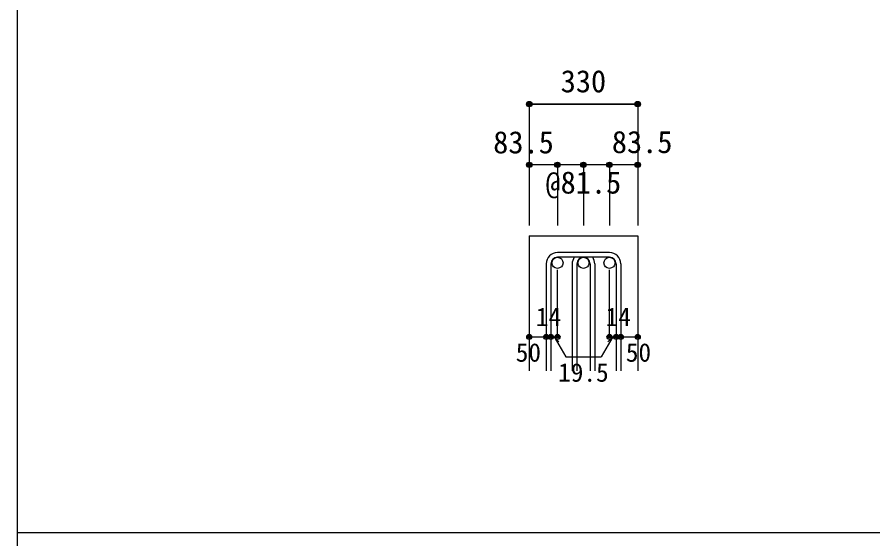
# Model space of a CAD drawing. Units: millimetres at full size, sheet at 1:30; some dimension numbers follow another scale. Extents: x -5973 to 5980, y -4195 to 4201.
# Drawn here: x -5973 to -3439, y -15 to 1531 of the extents above; entities that cross this region are included whole.
import ezdxf
from ezdxf.enums import TextEntityAlignment as Align

# ---------------------------------------------------------------- set-up
doc = ezdxf.new("R2010")
doc.units = ezdxf.units.MM
doc.header["$LTSCALE"] = 30
doc.header["$PDMODE"] = 32
doc.header["$PDSIZE"] = 15
for name, color, linetype in [('0-1_躯体線', 2, 'Continuous'), ('0-5_基礎梁筋', 7, 'Continuous'), ('0-6_スタラップ筋', 7, 'Continuous'), ('0-D_寸法', 4, 'Continuous'), ('F-0_枠', 6, 'Continuous')]:
    doc.layers.add(name, color=color, linetype=linetype)
doc.styles.add('ＭＳ ゴシック', font='')
doc.styles.get('ＭＳ ゴシック').set_extended_font_data('MS Gothic')

msp = doc.modelspace()

# ---------------------------------------------------------------- linework, layer by layer
at = {"layer": '0-1_躯体線'}
for p, q in [((-4456.3, 883.3), (-4456.3, 483.3)), ((-4456.3, 883.3), (-4135.3, 883.3)), ((-4135.3, 883.3), (-4135.3, 483.3))]:
    msp.add_line(p, q, dxfattribs=at)
at = {"layer": '0-5_基礎梁筋', "color": 3}
for centre in [(-4372.8, 802.8), (-4295.8, 802.8), (-4218.8, 802.8)]:
    msp.add_circle(centre, 16.5, dxfattribs=at)
at = {"layer": '0-6_スタラップ筋'}
for p, q in [((-4218.8, 833.3), (-4372.8, 833.3)), ((-4218.8, 819.3), (-4372.8, 819.3)), ((-4406.3, 799.8), (-4406.3, 483.3)), ((-4392.3, 799.8), (-4392.3, 483.3)), ((-4329.3, 799.8), (-4329.3, 483.3)), ((-4315.3, 799.8), (-4315.3, 483.3)), ((-4276.3, 799.8), (-4276.3, 483.3)), ((-4262.3, 799.8), (-4262.3, 483.3)), ((-4199.3, 799.8), (-4199.3, 483.3)), ((-4185.3, 799.8), (-4185.3, 483.3))]:
    msp.add_line(p, q, dxfattribs=at)
for centre, radius, start, end in [((-4372.8, 799.8), 33.5, 90, 180), ((-4372.8, 799.8), 19.5, 90, 180), ((-4295.8, 799.8), 33.5, 144.40235, 180), ((-4295.8, 799.8), 19.5, 90, 180), ((-4295.8, 799.8), 19.5, 0, 90), ((-4295.8, 799.8), 33.5, 0, 35.59765), ((-4218.8, 799.8), 33.5, 0, 90), ((-4218.8, 799.8), 19.5, 0, 90)]:
    msp.add_arc(centre, radius, start, end, dxfattribs=at)
at = {"layer": '0-D_寸法'}
for p, q in [((-4456.3, 1273.3), (-4456.3, 1093.3)), ((-4135.3, 1273.3), (-4456.3, 1273.3)), ((-4456.3, 1273.3), (-4135.3, 1273.3)), ((-4135.3, 1273.3), (-4135.3, 1093.3)), ((-4372.8, 1093.3), (-4456.3, 1093.3)), ((-4456.3, 1093.3), (-4456.3, 913.3)), ((-4295.8, 1093.3), (-4372.8, 1093.3)), ((-4372.8, 1093.3), (-4372.8, 913.3)), ((-4295.8, 1093.3), (-4295.8, 913.3)), ((-4218.8, 1093.3), (-4295.8, 1093.3)), ((-4135.3, 1093.3), (-4218.8, 1093.3)), ((-4218.8, 1093.3), (-4218.8, 913.3)), ((-4135.3, 1093.3), (-4135.3, 913.3)), ((-4372.8, 583.3), (-4372.8, 782.63)), ((-4218.8, 583.3), (-4218.8, 782.63)), ((-4456.3, 583.3), (-4406.3, 583.3)), ((-4406.3, 583.3), (-4372.8, 583.3)), ((-4382.55, 583.3), (-4368.41, 569.16)), ((-4382.55, 583.3), (-4348.33, 524.02)), ((-4209.05, 583.3), (-4243.27, 524.02)), ((-4209.05, 583.3), (-4223.19, 569.16)), ((-4218.8, 583.3), (-4135.3, 583.3)), ((-4199.3, 583.3), (-4185.3, 583.3)), ((-4348.33, 524.02), (-4243.27, 524.02))]:
    msp.add_line(p, q, dxfattribs=at)
msp.add_lwpolyline([(-4135.3, 1273.3), (-4135.3, 1093.3), (-4135.3, 913.3)], dxfattribs=at)
for centre, radius in [((-4456.3, 1273.3), 8), ((-4456.3, 1273.3), 7.2), ((-4456.3, 1273.3), 6.4), ((-4456.3, 1273.3), 5.6), ((-4456.3, 1273.3), 4.8), ((-4456.3, 1273.3), 4), ((-4456.3, 1273.3), 3.2), ((-4456.3, 1273.3), 2.4), ((-4456.3, 1273.3), 1.6), ((-4456.3, 1273.3), 0.8), ((-4135.3, 1273.3), 8), ((-4135.3, 1273.3), 7.2), ((-4135.3, 1273.3), 6.4), ((-4135.3, 1273.3), 5.6), ((-4135.3, 1273.3), 4.8), ((-4135.3, 1273.3), 4), ((-4135.3, 1273.3), 3.2), ((-4135.3, 1273.3), 2.4), ((-4135.3, 1273.3), 1.6), ((-4135.3, 1273.3), 0.8), ((-4456.3, 1093.3), 8), ((-4456.3, 1093.3), 7.2), ((-4456.3, 1093.3), 6.4), ((-4456.3, 1093.3), 5.6), ((-4456.3, 1093.3), 4.8), ((-4456.3, 1093.3), 4), ((-4456.3, 1093.3), 3.2), ((-4456.3, 1093.3), 2.4), ((-4456.3, 1093.3), 1.6), ((-4456.3, 1093.3), 0.8), ((-4372.8, 1093.3), 8), ((-4372.8, 1093.3), 7.2), ((-4372.8, 1093.3), 6.4), ((-4372.8, 1093.3), 5.6), ((-4372.8, 1093.3), 4.8), ((-4372.8, 1093.3), 4), ((-4372.8, 1093.3), 3.2), ((-4372.8, 1093.3), 2.4), ((-4372.8, 1093.3), 1.6), ((-4372.8, 1093.3), 0.8), ((-4295.8, 1093.3), 8), ((-4295.8, 1093.3), 7.2), ((-4295.8, 1093.3), 6.4), ((-4295.8, 1093.3), 5.6), ((-4295.8, 1093.3), 4.8), ((-4295.8, 1093.3), 4), ((-4295.8, 1093.3), 3.2), ((-4295.8, 1093.3), 2.4), ((-4295.8, 1093.3), 1.6), ((-4295.8, 1093.3), 0.8), ((-4218.8, 1093.3), 8), ((-4218.8, 1093.3), 7.2), ((-4218.8, 1093.3), 6.4), ((-4218.8, 1093.3), 5.6), ((-4218.8, 1093.3), 4.8), ((-4218.8, 1093.3), 4), ((-4218.8, 1093.3), 3.2), ((-4218.8, 1093.3), 2.4), ((-4218.8, 1093.3), 1.6), ((-4218.8, 1093.3), 0.8), ((-4135.3, 1093.3), 8), ((-4135.3, 1093.3), 7.2), ((-4135.3, 1093.3), 6.4), ((-4135.3, 1093.3), 5.6), ((-4135.3, 1093.3), 4.8), ((-4135.3, 1093.3), 4), ((-4135.3, 1093.3), 3.2), ((-4135.3, 1093.3), 2.4), ((-4135.3, 1093.3), 1.6), ((-4135.3, 1093.3), 0.8), ((-4456.3, 583.3), 4), ((-4456.3, 583.3), 3.6), ((-4456.3, 583.3), 3.2), ((-4456.3, 583.3), 2.8), ((-4456.3, 583.3), 2.4), ((-4456.3, 583.3), 2), ((-4456.3, 583.3), 1.6), ((-4456.3, 583.3), 1.2), ((-4456.3, 583.3), 0.8), ((-4456.3, 583.3), 0.4), ((-4406.3, 583.3), 4), ((-4406.3, 583.3), 3.6), ((-4406.3, 583.3), 3.2), ((-4406.3, 583.3), 2.8), ((-4406.3, 583.3), 2.4), ((-4406.3, 583.3), 2), ((-4406.3, 583.3), 1.6), ((-4406.3, 583.3), 1.2), ((-4406.3, 583.3), 0.8), ((-4406.3, 583.3), 0.4), ((-4392.3, 583.3), 4), ((-4392.3, 583.3), 3.6), ((-4392.3, 583.3), 3.2), ((-4392.3, 583.3), 2.8), ((-4392.3, 583.3), 2.4), ((-4392.3, 583.3), 2), ((-4392.3, 583.3), 1.6), ((-4392.3, 583.3), 1.2), ((-4392.3, 583.3), 0.8), ((-4392.3, 583.3), 0.4), ((-4372.8, 583.3), 4), ((-4372.8, 583.3), 3.6), ((-4372.8, 583.3), 3.2), ((-4372.8, 583.3), 2.8), ((-4372.8, 583.3), 2.4), ((-4372.8, 583.3), 2), ((-4372.8, 583.3), 1.6), ((-4372.8, 583.3), 1.2), ((-4372.8, 583.3), 0.8), ((-4372.8, 583.3), 0.4), ((-4218.8, 583.3), 4), ((-4218.8, 583.3), 3.6), ((-4218.8, 583.3), 3.2), ((-4218.8, 583.3), 2.8), ((-4218.8, 583.3), 2.4), ((-4218.8, 583.3), 2), ((-4218.8, 583.3), 1.6), ((-4218.8, 583.3), 1.2), ((-4218.8, 583.3), 0.8), ((-4218.8, 583.3), 0.4), ((-4199.3, 583.3), 4), ((-4199.3, 583.3), 3.6), ((-4199.3, 583.3), 3.2), ((-4199.3, 583.3), 2.8), ((-4199.3, 583.3), 2.4), ((-4199.3, 583.3), 2), ((-4199.3, 583.3), 1.6), ((-4199.3, 583.3), 1.2), ((-4199.3, 583.3), 0.8), ((-4199.3, 583.3), 0.4), ((-4185.3, 583.3), 4), ((-4185.3, 583.3), 3.6), ((-4185.3, 583.3), 3.2), ((-4185.3, 583.3), 2.8), ((-4185.3, 583.3), 2.4), ((-4185.3, 583.3), 2), ((-4185.3, 583.3), 1.6), ((-4185.3, 583.3), 1.2), ((-4185.3, 583.3), 0.8), ((-4185.3, 583.3), 0.4), ((-4135.3, 583.3), 4), ((-4135.3, 583.3), 3.6), ((-4135.3, 583.3), 3.2), ((-4135.3, 583.3), 2.8), ((-4135.3, 583.3), 2.4), ((-4135.3, 583.3), 2), ((-4135.3, 583.3), 1.6), ((-4135.3, 583.3), 1.2), ((-4135.3, 583.3), 0.8), ((-4135.3, 583.3), 0.4)]:
    msp.add_circle(centre, radius, dxfattribs=at)
at = {"layer": '0-D_寸法', "color": 7}
for p in [(-4456.3, 1273.3), (-4135.3, 1273.3), (-4456.3, 1093.3), (-4372.8, 1093.3), (-4295.8, 1093.3), (-4218.8, 1093.3), (-4135.3, 1093.3), (-4456.3, 583.3), (-4406.3, 583.3), (-4392.3, 583.3), (-4372.8, 583.3), (-4218.8, 583.3), (-4199.3, 583.3), (-4185.3, 583.3), (-4135.3, 583.3)]:
    msp.add_point(p, dxfattribs=at)
at = {"layer": 'F-0_枠'}
msp.add_line((-5972.88, 4201.15), (-5972.88, -4195.24), dxfattribs=at)
at = {"layer": 'F-0_枠', "color": 2}
msp.add_line((3723.6, 2.95), (-5972.88, 2.95), dxfattribs=at)

# ---------------------------------------------------------------- texts
at = {"layer": '0-D_寸法', "style": 'ＭＳ ゴシック'}
for s, height, p in [('330', 65.98, (-4363.3, 1288.3)), ('83.5', 65.98, (-4563.11, 1107.45)), ('83.5', 65.98, (-4211.8, 1108.3)), ('@81.5', 65.98, (-4408.3, 988.3)), ('14', 54.99, (-4436.84, 598.75)), ('14', 54.99, (-4230.26, 598.75)), ('50', 54.99, (-4496.3, 493.3)), ('50', 54.99, (-4170.3, 493.3)), ('19.5', 54.99, (-4370.8, 434.02))]:
    msp.add_text(s, height=height, dxfattribs=at).set_placement(p, align=Align.BOTTOM_LEFT)

doc.saveas('drawing.dxf')
